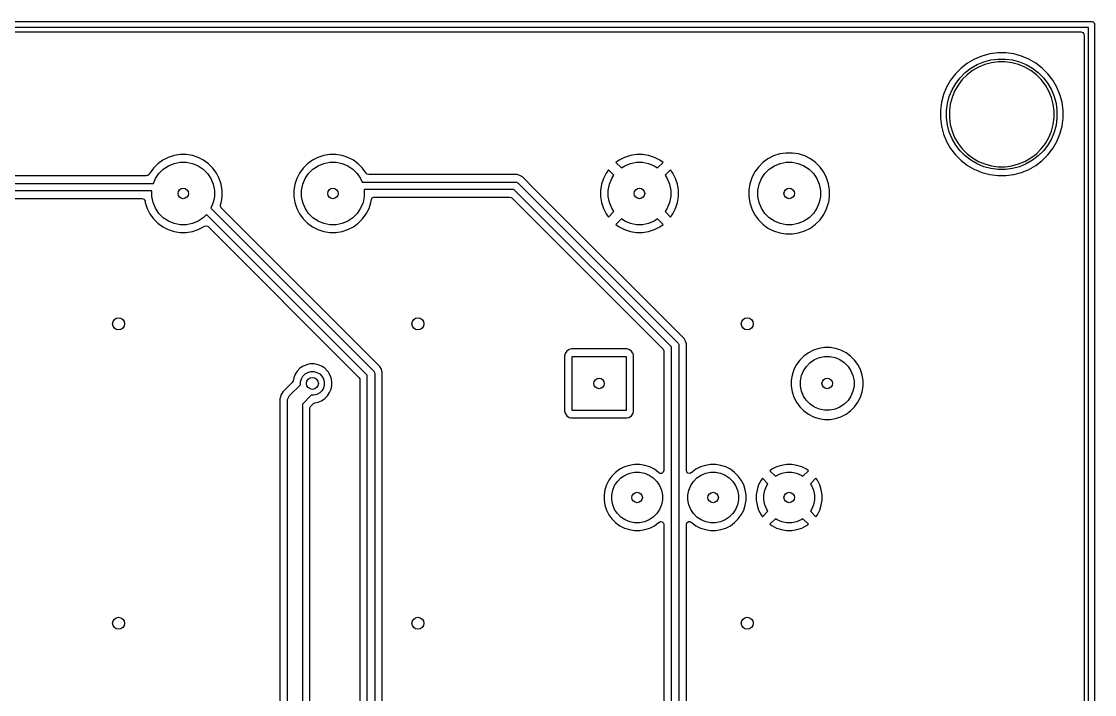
# Model space of a CAD drawing. Extents: x 0 to 130, y -140 to 0.
# Drawn here: x 94.26 to 130.1, y -22.38 to 0.1 of the extents above; entities that cross this region are included whole.
import ezdxf

# ---------------------------------------------------------------- set-up
doc = ezdxf.new("R2010")
doc.units = 0
doc.layers.add('BLACK', color=7, linetype='CONTINUOUS')

msp = doc.modelspace()

# ---------------------------------------------------------------- linework, layer by layer
at = {"layer": 'BLACK', "linetype": 'CONTINUOUS'}
for p, q in [((0, 0.1), (130, 0.1)), ((130, 0.1), (130.019509, 0.098079)), ((130.019509, 0.098079), (130.055557, 0.083147)), ((130.055557, 0.083147), (130.083147, 0.055557)), ((130.083147, 0.055557), (130.098079, 0.019509)), ((130.098079, 0.019509), (130.1, 0)), ((130.1, 0), (130.1, -140)), ((129.9, -0.1), (0.1, -0.1)), ((0.3495, -0.2505), (129.6505, -0.2505)), ((129.6505, -0.2505), (129.708691, -0.269407)), ((129.708691, -0.269407), (129.744655, -0.318907)), ((129.744655, -0.318907), (129.7495, -0.3495)), ((129.7495, -0.3495), (129.7495, -139.6505)), ((129.9, -139.9), (129.9, -0.1)), ((126.339468, -1.054155), (126.091148, -1.157012)), ((126.339481, -1.054151), (126.339468, -1.054155)), ((126.599111, -0.984583), (126.339481, -1.054151)), ((126.599116, -0.984583), (126.599111, -0.984583)), ((126.865601, -0.9495), (126.599116, -0.984583)), ((126.865603, -0.9495), (126.865601, -0.9495)), ((127.134397, -0.9495), (126.865603, -0.9495)), ((127.134398, -0.9495), (127.134397, -0.9495)), ((127.400886, -0.984583), (127.134398, -0.9495)), ((127.400888, -0.984583), (127.400886, -0.984583)), ((127.400891, -0.984584), (127.400888, -0.984583)), ((127.660526, -1.054153), (127.400891, -0.984584)), ((127.66053, -1.054154), (127.660526, -1.054153)), ((127.660531, -1.054155), (127.66053, -1.054154)), ((127.908851, -1.157012), (127.660531, -1.054155)), ((125.858355, -1.291415), (125.645113, -1.455041)), ((126.091148, -1.157012), (125.858355, -1.291415)), ((125.972195, -1.461781), (126.181766, -1.340785)), ((126.224334, -1.427105), (126.025666, -1.541806)), ((126.181766, -1.340785), (126.405337, -1.248179)), ((126.436274, -1.339317), (126.224334, -1.427105)), ((126.405337, -1.248179), (126.639083, -1.185547)), ((126.657859, -1.279943), (126.436274, -1.339317)), ((126.639083, -1.185547), (126.879004, -1.153961)), ((126.885299, -1.25), (126.657859, -1.279943)), ((126.879004, -1.153961), (127.120996, -1.153961)), ((127.114701, -1.25), (126.885299, -1.25)), ((127.342141, -1.279943), (127.114701, -1.25)), ((127.120996, -1.153961), (127.360917, -1.185547)), ((127.563726, -1.339317), (127.342141, -1.279943)), ((127.360917, -1.185547), (127.594663, -1.248179)), ((127.775666, -1.427105), (127.563726, -1.339317)), ((127.594663, -1.248179), (127.818234, -1.340785)), ((127.974334, -1.541806), (127.775666, -1.427105)), ((127.818234, -1.340785), (128.027805, -1.461781)), ((127.908855, -1.157014), (127.908851, -1.157012)), ((127.908859, -1.157016), (127.908855, -1.157014)), ((128.141641, -1.291413), (127.908859, -1.157016)), ((128.35489, -1.455044), (128.141641, -1.291413)), ((125.455041, -1.645113), (125.291415, -1.858355)), ((125.645113, -1.455041), (125.455041, -1.645113)), ((125.461781, -1.972195), (125.609096, -1.78021)), ((125.609096, -1.78021), (125.78021, -1.609096)), ((125.843669, -1.681457), (125.681457, -1.843669)), ((125.78021, -1.609096), (125.972195, -1.461781)), ((126.025666, -1.541806), (125.843669, -1.681457)), ((128.156331, -1.681457), (127.974334, -1.541806)), ((128.027805, -1.461781), (128.21979, -1.609096)), ((128.318543, -1.843669), (128.156331, -1.681457)), ((128.21979, -1.609096), (128.390904, -1.78021)), ((128.544956, -1.64511), (128.35489, -1.455044)), ((128.390904, -1.78021), (128.538219, -1.972195)), ((128.708587, -1.858359), (128.544956, -1.64511)), ((125.157012, -2.091148), (125.054155, -2.339468)), ((125.291415, -1.858355), (125.157012, -2.091148)), ((125.340785, -2.181766), (125.461781, -1.972195)), ((125.541806, -2.025666), (125.427105, -2.224334)), ((125.681457, -1.843669), (125.541806, -2.025666)), ((128.458194, -2.025666), (128.318543, -1.843669)), ((128.572895, -2.224334), (128.458194, -2.025666)), ((128.538219, -1.972195), (128.659215, -2.181766)), ((128.842984, -2.091141), (128.708587, -1.858359)), ((128.945847, -2.339474), (128.842984, -2.091141)), ((125.054151, -2.339481), (124.984583, -2.599111)), ((125.054155, -2.339468), (125.054151, -2.339481)), ((125.185547, -2.639083), (125.248179, -2.405337)), ((125.248179, -2.405337), (125.340785, -2.181766)), ((125.339317, -2.436274), (125.279943, -2.657859)), ((125.427105, -2.224334), (125.339317, -2.436274)), ((128.660683, -2.436274), (128.572895, -2.224334)), ((128.659215, -2.181766), (128.751821, -2.405337)), ((128.720057, -2.657859), (128.660683, -2.436274)), ((128.751821, -2.405337), (128.814453, -2.639083)), ((129.015416, -2.599109), (128.945847, -2.339474)), ((124.984583, -2.599116), (124.9495, -2.865601)), ((124.9495, -2.865601), (124.9495, -3.134398)), ((124.984583, -2.599111), (124.984583, -2.599116)), ((125.153961, -2.879004), (125.185547, -2.639083)), ((125.279943, -2.657859), (125.25, -2.885299)), ((128.75, -2.885299), (128.720057, -2.657859)), ((128.814453, -2.639083), (128.846039, -2.879004)), ((129.0505, -2.865603), (129.015416, -2.599109)), ((129.0505, -3.134397), (129.0505, -2.865603)), ((124.9495, -3.134398), (124.984583, -3.400883)), ((125.153961, -2.885299), (125.153961, -2.879004)), ((125.153961, -3.120996), (125.153961, -2.885299)), ((125.185547, -3.360917), (125.153961, -3.120996)), ((125.25, -2.885299), (125.25, -3.114701)), ((125.25, -3.114701), (125.279943, -3.342141)), ((128.720057, -3.342141), (128.75, -3.114701)), ((128.75, -3.114701), (128.75, -2.885299)), ((128.846039, -3.120996), (128.814453, -3.360917)), ((128.846039, -2.879004), (128.846039, -3.120996)), ((129.015416, -3.400891), (129.0505, -3.134397)), ((124.984583, -3.400883), (124.984583, -3.400888)), ((124.984583, -3.400888), (125.054151, -3.660518)), ((125.248179, -3.594663), (125.185547, -3.360917)), ((125.279943, -3.342141), (125.339317, -3.563726)), ((125.339317, -3.563726), (125.427105, -3.775666)), ((128.572895, -3.775666), (128.660683, -3.563726)), ((128.660683, -3.563726), (128.720057, -3.342141)), ((128.814453, -3.360917), (128.751821, -3.594663)), ((128.945847, -3.660526), (129.015416, -3.400891)), ((125.054151, -3.660518), (125.054155, -3.660531)), ((125.054155, -3.660531), (125.157012, -3.908851)), ((125.157012, -3.908851), (125.157014, -3.908855)), ((125.157014, -3.908855), (125.157016, -3.908859)), ((125.157016, -3.908859), (125.291413, -4.141641)), ((125.340785, -3.818234), (125.248179, -3.594663)), ((125.461781, -4.027805), (125.340785, -3.818234)), ((125.427105, -3.775666), (125.541806, -3.974334)), ((128.458194, -3.974334), (128.572895, -3.775666)), ((128.659215, -3.818234), (128.538219, -4.027805)), ((128.751821, -3.594663), (128.659215, -3.818234)), ((128.708587, -4.141641), (128.842984, -3.908859)), ((128.842984, -3.908859), (128.945847, -3.660526)), ((119.79371, -4.2935), (119.583761, -4.326752)), ((119.793713, -4.2935), (119.79371, -4.2935)), ((120.006287, -4.2935), (119.793713, -4.2935)), ((120.00629, -4.2935), (120.006287, -4.2935)), ((120.216238, -4.326752), (120.00629, -4.2935)), ((125.291413, -4.141641), (125.455044, -4.35489)), ((125.609096, -4.21979), (125.461781, -4.027805)), ((125.541806, -3.974334), (125.681457, -4.156331)), ((125.78021, -4.390904), (125.609096, -4.21979)), ((125.681457, -4.156331), (125.843669, -4.318543)), ((128.156331, -4.318543), (128.318543, -4.156331)), ((128.390904, -4.21979), (128.21979, -4.390904)), ((128.318543, -4.156331), (128.458194, -3.974334)), ((128.538219, -4.027805), (128.390904, -4.21979)), ((128.544956, -4.35489), (128.708587, -4.141641)), ((98.812786, -4.652029), (98.668029, -4.796786)), ((98.978386, -4.531714), (98.812786, -4.652029)), ((98.97839, -4.531712), (98.978386, -4.531714)), ((99.16078, -4.43878), (98.97839, -4.531712)), ((99.35547, -4.375521), (99.16078, -4.43878)), ((99.165033, -4.717983), (99.355201, -4.639213)), ((99.355201, -4.639213), (99.557082, -4.599056)), ((99.557645, -4.3435), (99.35547, -4.375521)), ((99.557082, -4.599056), (99.762918, -4.599056)), ((99.557648, -4.3435), (99.557645, -4.3435)), ((99.762352, -4.3435), (99.557648, -4.3435)), ((99.762355, -4.3435), (99.762352, -4.3435)), ((99.964529, -4.375521), (99.762355, -4.3435)), ((99.762918, -4.599056), (99.964799, -4.639213)), ((100.159219, -4.43878), (99.964529, -4.375521)), ((99.964799, -4.639213), (100.154967, -4.717983)), ((100.341609, -4.531712), (100.159219, -4.43878)), ((100.341613, -4.531714), (100.341609, -4.531712)), ((100.507213, -4.652029), (100.341613, -4.531714)), ((100.507215, -4.652031), (100.507213, -4.652029)), ((100.507219, -4.652034), (100.507215, -4.652031)), ((100.651966, -4.796781), (100.507219, -4.652034)), ((103.812786, -4.652029), (103.668029, -4.796786)), ((103.978386, -4.531714), (103.812786, -4.652029)), ((103.97839, -4.531712), (103.978386, -4.531714)), ((104.16078, -4.43878), (103.97839, -4.531712)), ((104.35547, -4.375521), (104.16078, -4.43878)), ((104.165033, -4.717983), (104.355201, -4.639213)), ((104.355201, -4.639213), (104.557082, -4.599056)), ((104.557645, -4.3435), (104.35547, -4.375521)), ((104.557082, -4.599056), (104.762918, -4.599056)), ((104.557648, -4.3435), (104.557645, -4.3435)), ((104.762352, -4.3435), (104.557648, -4.3435)), ((104.762355, -4.3435), (104.762352, -4.3435)), ((104.964529, -4.375521), (104.762355, -4.3435)), ((104.762918, -4.599056), (104.964799, -4.639213)), ((105.159219, -4.43878), (104.964529, -4.375521)), ((104.964799, -4.639213), (105.154967, -4.717983)), ((105.341609, -4.531712), (105.159219, -4.43878)), ((105.341613, -4.531714), (105.341609, -4.531712)), ((105.507213, -4.652029), (105.341613, -4.531714)), ((105.507215, -4.652031), (105.507213, -4.652029)), ((105.507219, -4.652034), (105.507215, -4.652031)), ((105.651966, -4.796781), (105.507219, -4.652034)), ((114.218652, -4.532139), (114.112645, -4.609156)), ((114.112645, -4.609156), (114.294996, -4.791507)), ((114.400972, -4.439243), (114.218652, -4.532139)), ((114.595587, -4.376008), (114.400972, -4.439243)), ((114.405033, -4.717983), (114.595201, -4.639213)), ((114.595201, -4.639213), (114.797082, -4.599056)), ((114.797685, -4.344), (114.595587, -4.376008)), ((114.797082, -4.599056), (115.002918, -4.599056)), ((115.002315, -4.344), (114.797685, -4.344)), ((115.204412, -4.376008), (115.002315, -4.344)), ((115.002918, -4.599056), (115.204799, -4.639213)), ((115.399027, -4.439243), (115.204412, -4.376008)), ((115.204799, -4.639213), (115.394967, -4.717983)), ((115.581346, -4.532138), (115.399027, -4.439243)), ((115.505002, -4.791506), (115.687352, -4.609157)), ((115.687352, -4.609157), (115.581346, -4.532138)), ((119.020213, -4.613891), (118.869891, -4.764213)), ((119.19218, -4.48895), (119.020213, -4.613891)), ((119.192184, -4.488948), (119.19218, -4.48895)), ((119.381587, -4.392443), (119.192184, -4.488948)), ((119.583761, -4.326752), (119.381587, -4.392443)), ((119.405033, -4.717983), (119.595201, -4.639213)), ((119.595201, -4.639213), (119.797082, -4.599056)), ((119.797082, -4.599056), (120.002918, -4.599056)), ((120.002918, -4.599056), (120.204799, -4.639213)), ((120.204799, -4.639213), (120.394967, -4.717983)), ((120.418412, -4.392443), (120.216238, -4.326752)), ((120.607815, -4.488948), (120.418412, -4.392443)), ((120.607819, -4.48895), (120.607815, -4.488948)), ((120.779786, -4.613891), (120.607819, -4.48895)), ((120.779788, -4.613893), (120.779786, -4.613891)), ((120.779792, -4.613896), (120.779788, -4.613893)), ((120.930104, -4.764208), (120.779792, -4.613896)), ((125.455044, -4.35489), (125.64511, -4.544956)), ((125.64511, -4.544956), (125.858359, -4.708587)), ((125.972195, -4.538219), (125.78021, -4.390904)), ((125.843669, -4.318543), (126.025666, -4.458194)), ((126.181766, -4.659215), (125.972195, -4.538219)), ((126.025666, -4.458194), (126.224334, -4.572895)), ((126.405337, -4.751821), (126.181766, -4.659215)), ((126.224334, -4.572895), (126.436274, -4.660683)), ((127.563726, -4.660683), (127.775666, -4.572895)), ((127.818234, -4.659215), (127.594663, -4.751821)), ((127.775666, -4.572895), (127.974334, -4.458194)), ((128.027805, -4.538219), (127.818234, -4.659215)), ((127.974334, -4.458194), (128.156331, -4.318543)), ((128.21979, -4.390904), (128.027805, -4.538219)), ((128.141641, -4.708587), (128.35489, -4.544956)), ((128.35489, -4.544956), (128.544956, -4.35489)), ((98.524857, -5.007245), (98.481593, -5.05051)), ((98.547706, -4.9624), (98.524857, -5.007245)), ((98.547714, -4.962386), (98.547706, -4.9624)), ((98.668029, -4.796786), (98.547714, -4.962386)), ((98.733983, -5.149033), (98.848339, -4.977887)), ((98.848339, -4.977887), (98.993887, -4.832339)), ((98.993887, -4.832339), (99.165033, -4.717983)), ((100.154967, -4.717983), (100.326113, -4.832339)), ((100.326113, -4.832339), (100.471661, -4.977887)), ((100.471661, -4.977887), (100.586017, -5.149033)), ((100.651968, -4.796784), (100.651966, -4.796781)), ((100.65197, -4.796786), (100.651968, -4.796784)), ((100.772285, -4.962386), (100.65197, -4.796786)), ((100.772287, -4.96239), (100.772285, -4.962386)), ((100.86522, -5.144781), (100.772287, -4.96239)), ((103.547712, -4.96239), (103.45478, -5.14478)), ((103.547714, -4.962386), (103.547712, -4.96239)), ((103.668029, -4.796786), (103.547714, -4.962386)), ((103.733983, -5.149033), (103.848339, -4.977887)), ((103.848339, -4.977887), (103.993887, -4.832339)), ((103.993887, -4.832339), (104.165033, -4.717983)), ((105.154967, -4.717983), (105.326113, -4.832339)), ((105.326113, -4.832339), (105.471661, -4.977887)), ((105.471661, -4.977887), (105.586017, -5.149033)), ((105.651968, -4.796784), (105.651966, -4.796781)), ((105.65197, -4.796786), (105.651968, -4.796784)), ((105.772287, -4.96239), (105.65197, -4.796786)), ((105.774318, -4.965704), (105.772287, -4.96239)), ((105.775286, -4.96511), (105.774318, -4.965704)), ((105.801314, -4.995593), (105.775286, -4.96511)), ((105.859505, -5.0145), (105.801314, -4.995593)), ((110.809435, -5.0145), (105.859505, -5.0145)), ((110.809436, -5.0145), (110.809435, -5.0145)), ((110.81285, -5.015415), (110.809436, -5.0145)), ((110.812853, -5.015415), (110.81285, -5.015415)), ((110.904937, -5.040089), (110.812853, -5.015415)), ((113.788139, -4.962652), (113.695243, -5.144972)), ((113.865156, -4.856645), (113.788139, -4.962652)), ((114.047507, -5.038996), (113.865156, -4.856645)), ((114.294996, -4.791507), (114.405033, -4.717983)), ((115.394967, -4.717983), (115.505002, -4.791506)), ((115.934841, -4.856645), (115.752491, -5.038994)), ((116.011861, -4.962653), (115.934841, -4.856645)), ((116.104756, -5.144972), (116.011861, -4.962653)), ((118.744948, -4.936184), (118.648443, -5.125587)), ((118.74495, -4.93618), (118.744948, -4.936184)), ((118.869891, -4.764213), (118.74495, -4.93618)), ((118.973983, -5.149033), (119.088339, -4.977887)), ((119.088339, -4.977887), (119.233887, -4.832339)), ((119.233887, -4.832339), (119.405033, -4.717983)), ((120.394967, -4.717983), (120.566113, -4.832339)), ((120.566113, -4.832339), (120.711661, -4.977887)), ((120.711661, -4.977887), (120.826017, -5.149033)), ((120.930106, -4.764211), (120.930104, -4.764208)), ((120.930108, -4.764213), (120.930106, -4.764211)), ((121.055049, -4.93618), (120.930108, -4.764213)), ((121.055051, -4.936184), (121.055049, -4.93618)), ((121.151557, -5.125588), (121.055051, -4.936184)), ((125.858359, -4.708587), (126.091141, -4.842984)), ((126.091141, -4.842984), (126.091147, -4.842986)), ((126.091147, -4.842986), (126.091148, -4.842987)), ((126.091148, -4.842987), (126.131713, -4.859789)), ((126.131713, -4.859789), (126.339474, -4.945847)), ((126.339474, -4.945847), (126.599109, -5.015416)), ((126.639083, -4.814453), (126.405337, -4.751821)), ((126.436274, -4.660683), (126.657859, -4.720057)), ((126.599109, -5.015416), (126.865603, -5.0505)), ((126.879004, -4.846039), (126.639083, -4.814453)), ((126.657859, -4.720057), (126.885299, -4.75)), ((127.120996, -4.846039), (126.879004, -4.846039)), ((126.885299, -4.75), (127.114701, -4.75)), ((127.114701, -4.75), (127.342141, -4.720057)), ((127.360917, -4.814453), (127.120996, -4.846039)), ((127.134397, -5.0505), (127.400891, -5.015416)), ((127.342141, -4.720057), (127.563726, -4.660683)), ((127.594663, -4.751821), (127.360917, -4.814453)), ((127.400891, -5.015416), (127.660526, -4.945847)), ((127.660526, -4.945847), (127.908859, -4.842984)), ((127.908859, -4.842984), (128.141641, -4.708587)), ((26.6312, -5.3118), (98.666563, -5.3118)), ((98.436648, -5.0613), (26.680636, -5.0613)), ((98.481593, -5.05051), (98.436648, -5.0613)), ((98.666563, -5.3118), (98.733983, -5.149033)), ((100.586017, -5.149033), (100.664787, -5.339201)), ((100.664787, -5.339201), (100.704944, -5.541082)), ((100.928477, -5.339466), (100.86522, -5.144781)), ((100.928478, -5.33947), (100.928477, -5.339466)), ((100.9605, -5.541644), (100.928478, -5.33947)), ((103.391521, -5.33947), (103.3595, -5.541644)), ((103.45478, -5.14478), (103.391521, -5.33947)), ((103.615056, -5.541082), (103.655213, -5.339201)), ((103.655213, -5.339201), (103.733983, -5.149033)), ((105.586017, -5.149033), (105.634052, -5.265)), ((105.634052, -5.265), (110.76, -5.265)), ((110.76, -5.265), (110.784386, -5.267402)), ((110.784386, -5.267402), (110.784387, -5.267402)), ((110.784387, -5.267402), (110.797584, -5.272868)), ((110.797584, -5.272868), (110.829446, -5.286066)), ((110.829446, -5.286066), (110.829451, -5.286071)), ((110.829451, -5.286071), (110.848388, -5.301612)), ((110.848388, -5.301612), (116.178388, -10.631611)), ((110.904941, -5.040091), (110.904937, -5.040089)), ((110.990563, -5.089525), (110.904941, -5.040091)), ((110.990563, -5.089526), (110.990563, -5.089525)), ((111.442721, -5.541684), (110.990563, -5.089526)), ((113.632008, -5.339587), (113.6, -5.541684)), ((113.695243, -5.144972), (113.632008, -5.339587)), ((113.855056, -5.541082), (113.895213, -5.339201)), ((113.895213, -5.339201), (113.973983, -5.149033)), ((113.973983, -5.149033), (114.047507, -5.038996)), ((115.752491, -5.038994), (115.826017, -5.149033)), ((115.826017, -5.149033), (115.904787, -5.339201)), ((115.904787, -5.339201), (115.944944, -5.541082)), ((116.167991, -5.339587), (116.104756, -5.144972)), ((116.19937, -5.537709), (116.167991, -5.339587)), ((118.582752, -5.327761), (118.5495, -5.537709)), ((118.648443, -5.125587), (118.582752, -5.327761)), ((118.855056, -5.541082), (118.895213, -5.339201)), ((118.895213, -5.339201), (118.973983, -5.149033)), ((120.826017, -5.149033), (120.904787, -5.339201)), ((120.904787, -5.339201), (120.944944, -5.541082)), ((121.217246, -5.327757), (121.151557, -5.125588)), ((121.217247, -5.327761), (121.217246, -5.327757)), ((121.2505, -5.537709), (121.217247, -5.327761)), ((126.865603, -5.0505), (126.865604, -5.0505)), ((126.865604, -5.0505), (127.134396, -5.0505)), ((127.134396, -5.0505), (127.134397, -5.0505)), ((98.615056, -5.5618), (26.682977, -5.5618)), ((98.615056, -5.746918), (98.615056, -5.5618)), ((100.704944, -5.541082), (100.704944, -5.746918)), ((100.9605, -5.746355), (100.9605, -5.541644)), ((103.3595, -5.541644), (103.3595, -5.746355)), ((103.615056, -5.746918), (103.615056, -5.541082)), ((110.708224, -5.515), (105.699756, -5.515)), ((105.699756, -5.515), (105.704944, -5.541082)), ((105.704944, -5.541082), (105.704944, -5.746918)), ((115.965, -10.771776), (110.708224, -5.515)), ((116.320562, -10.419525), (111.442721, -5.541684)), ((113.6, -5.541684), (113.6, -5.746315)), ((113.855056, -5.746918), (113.855056, -5.541082)), ((115.944944, -5.541082), (115.944944, -5.746918)), ((116.199998, -5.541674), (116.19937, -5.537709)), ((116.2, -5.541695), (116.199998, -5.541674)), ((116.2, -5.746315), (116.2, -5.541695)), ((118.5495, -5.537709), (118.5495, -5.75029)), ((118.855056, -5.746918), (118.855056, -5.541082)), ((120.944944, -5.541082), (120.944944, -5.746918)), ((121.2505, -5.75029), (121.2505, -5.537709)), ((26.827745, -5.8123), (98.285391, -5.8123)), ((98.285391, -5.8123), (98.343582, -5.831207)), ((98.343582, -5.831207), (98.379546, -5.880707)), ((98.379546, -5.880707), (98.383172, -5.895812)), ((98.383172, -5.895812), (98.391522, -5.948527)), ((98.391522, -5.948527), (98.391523, -5.948534)), ((98.391523, -5.948534), (98.400309, -5.975574)), ((98.400309, -5.975574), (98.45478, -6.143219)), ((98.655213, -5.948799), (98.615056, -5.746918)), ((98.733983, -6.138967), (98.655213, -5.948799)), ((100.664787, -5.948799), (100.586017, -6.138967)), ((100.704944, -5.746918), (100.664787, -5.948799)), ((100.899722, -6.071945), (100.903348, -6.02587)), ((100.927499, -6.126462), (100.899722, -6.071945)), ((100.903348, -6.02587), (100.928477, -5.948534)), ((100.928477, -5.948534), (100.93444, -5.910885)), ((100.93444, -5.910885), (100.9605, -5.746355)), ((103.3595, -5.746355), (103.391521, -5.948529)), ((103.391521, -5.948529), (103.45478, -6.143219)), ((103.655213, -5.948799), (103.615056, -5.746918)), ((103.733983, -6.138967), (103.655213, -5.948799)), ((105.664787, -5.948799), (105.586017, -6.138967)), ((105.704944, -5.746918), (105.664787, -5.948799)), ((105.86522, -6.143219), (105.928477, -5.948534)), ((105.928477, -5.948534), (105.928478, -5.948527)), ((105.928478, -5.948527), (105.94424, -5.849013)), ((105.94424, -5.849013), (105.972017, -5.794496)), ((105.972017, -5.794496), (106.026534, -5.766719)), ((106.026534, -5.766719), (106.042021, -5.7655)), ((106.042021, -5.7655), (110.563455, -5.7655)), ((110.563455, -5.7655), (110.621646, -5.784407)), ((110.621646, -5.784407), (110.633459, -5.794496)), ((110.633459, -5.794496), (115.685504, -10.846541)), ((113.6, -5.746315), (113.632008, -5.948412)), ((113.632008, -5.948412), (113.695243, -6.143027)), ((113.895213, -5.948799), (113.855056, -5.746918)), ((113.973983, -6.138967), (113.895213, -5.948799)), ((115.904787, -5.948799), (115.826017, -6.138967)), ((115.944944, -5.746918), (115.904787, -5.948799)), ((116.104756, -6.143027), (116.167991, -5.948412)), ((116.167991, -5.948412), (116.2, -5.746315)), ((118.5495, -5.75029), (118.582752, -5.960238)), ((118.582752, -5.960238), (118.648443, -6.162412)), ((118.895213, -5.948799), (118.855056, -5.746918)), ((118.973983, -6.138967), (118.895213, -5.948799)), ((120.904787, -5.948799), (120.826017, -6.138967)), ((120.944944, -5.746918), (120.904787, -5.948799)), ((121.151557, -6.162412), (121.217246, -5.960243)), ((121.217246, -5.960243), (121.219101, -5.94853)), ((121.219101, -5.94853), (121.2505, -5.75029)), ((98.45478, -6.143219), (98.547712, -6.325609)), ((98.547712, -6.325609), (98.547714, -6.325613)), ((98.547714, -6.325613), (98.668029, -6.491213)), ((98.848339, -6.310113), (98.733983, -6.138967)), ((98.993887, -6.455661), (98.848339, -6.310113)), ((100.437499, -6.344275), (100.326113, -6.455661)), ((105.805, -11.711776), (100.437499, -6.344275)), ((100.586017, -6.138967), (100.585907, -6.139131)), ((100.585907, -6.139131), (106.018388, -11.571612)), ((105.866364, -11.065327), (100.927499, -6.126462)), ((103.45478, -6.143219), (103.547712, -6.325609)), ((103.547712, -6.325609), (103.547714, -6.325613)), ((103.547714, -6.325613), (103.668029, -6.491213)), ((103.848339, -6.310113), (103.733983, -6.138967)), ((103.993887, -6.455661), (103.848339, -6.310113)), ((105.471661, -6.310113), (105.326113, -6.455661)), ((105.586017, -6.138967), (105.471661, -6.310113)), ((105.651966, -6.491219), (105.772287, -6.32561)), ((105.772287, -6.32561), (105.86522, -6.143219)), ((113.695243, -6.143027), (113.788138, -6.325346)), ((113.788138, -6.325346), (113.865157, -6.431352)), ((113.865157, -6.431352), (114.047506, -6.249002)), ((114.047506, -6.249002), (113.973983, -6.138967)), ((115.826017, -6.138967), (115.752492, -6.249004)), ((115.752492, -6.249004), (115.934841, -6.431353)), ((115.934841, -6.431353), (115.934842, -6.431353)), ((115.934842, -6.431353), (116.011856, -6.325354)), ((116.011856, -6.325354), (116.01186, -6.325348)), ((116.01186, -6.325348), (116.104756, -6.143027)), ((118.648443, -6.162412), (118.744948, -6.351815)), ((118.744948, -6.351815), (118.74495, -6.351819)), ((118.74495, -6.351819), (118.869891, -6.523786)), ((119.088339, -6.310113), (118.973983, -6.138967)), ((119.233887, -6.455661), (119.088339, -6.310113)), ((120.711661, -6.310113), (120.566113, -6.455661)), ((120.826017, -6.138967), (120.711661, -6.310113)), ((120.930104, -6.523792), (121.055051, -6.351816)), ((121.055051, -6.351816), (121.151557, -6.162412)), ((98.668029, -6.491213), (98.668031, -6.491215)), ((98.668031, -6.491215), (98.668034, -6.491219)), ((98.668034, -6.491219), (98.812781, -6.635966)), ((98.812781, -6.635966), (98.812784, -6.635968)), ((98.812784, -6.635968), (98.812786, -6.63597)), ((98.812786, -6.63597), (98.978386, -6.756285)), ((98.978386, -6.756285), (98.97839, -6.756287)), ((98.97839, -6.756287), (99.160781, -6.84922)), ((99.165033, -6.570017), (98.993887, -6.455661)), ((99.355201, -6.648787), (99.165033, -6.570017)), ((99.557082, -6.688944), (99.355201, -6.648787)), ((99.762918, -6.688944), (99.557082, -6.688944)), ((99.964799, -6.648787), (99.762918, -6.688944)), ((100.154967, -6.570017), (99.964799, -6.648787)), ((100.326113, -6.455661), (100.154967, -6.570017)), ((100.159219, -6.84922), (100.34161, -6.756287)), ((100.34161, -6.756287), (100.362191, -6.741333)), ((100.362191, -6.741333), (100.420377, -6.722426)), ((100.420377, -6.722426), (100.478569, -6.741331)), ((100.478569, -6.741331), (100.490385, -6.751422)), ((100.490385, -6.751422), (105.525504, -11.786541)), ((103.668029, -6.491213), (103.668031, -6.491215)), ((103.668031, -6.491215), (103.668034, -6.491219)), ((103.668034, -6.491219), (103.812781, -6.635966)), ((103.812781, -6.635966), (103.812784, -6.635968)), ((103.812784, -6.635968), (103.812786, -6.63597)), ((103.812786, -6.63597), (103.978386, -6.756285)), ((103.978386, -6.756285), (103.97839, -6.756287)), ((103.97839, -6.756287), (104.160781, -6.84922)), ((104.165033, -6.570017), (103.993887, -6.455661)), ((104.355201, -6.648787), (104.165033, -6.570017)), ((104.557082, -6.688944), (104.355201, -6.648787)), ((104.762918, -6.688944), (104.557082, -6.688944)), ((104.964799, -6.648787), (104.762918, -6.688944)), ((105.154967, -6.570017), (104.964799, -6.648787)), ((105.326113, -6.455661), (105.154967, -6.570017)), ((105.159219, -6.84922), (105.34161, -6.756287)), ((105.34161, -6.756287), (105.342197, -6.755861)), ((105.342197, -6.755861), (105.448206, -6.678841)), ((105.448206, -6.678841), (105.507219, -6.635966)), ((105.507219, -6.635966), (105.651966, -6.491219)), ((114.294994, -6.496491), (114.112645, -6.678841)), ((114.112645, -6.678841), (114.218653, -6.755861)), ((114.218653, -6.755861), (114.400972, -6.848756)), ((114.405033, -6.570017), (114.294994, -6.496491)), ((114.595201, -6.648787), (114.405033, -6.570017)), ((114.797082, -6.688944), (114.595201, -6.648787)), ((115.002918, -6.688944), (114.797082, -6.688944)), ((115.204799, -6.648787), (115.002918, -6.688944)), ((115.394967, -6.570017), (115.204799, -6.648787)), ((115.505004, -6.496492), (115.394967, -6.570017)), ((115.399027, -6.848756), (115.581348, -6.75586)), ((115.687353, -6.678841), (115.505004, -6.496492)), ((115.581348, -6.75586), (115.581354, -6.755856)), ((115.581354, -6.755856), (115.687353, -6.678842)), ((115.687353, -6.678842), (115.687353, -6.678841)), ((118.869891, -6.523786), (118.869893, -6.523788)), ((118.869893, -6.523788), (118.869896, -6.523792)), ((118.869896, -6.523792), (119.020208, -6.674104)), ((119.020208, -6.674104), (119.020211, -6.674106)), ((119.020211, -6.674106), (119.020213, -6.674108)), ((119.020213, -6.674108), (119.19218, -6.799049)), ((119.19218, -6.799049), (119.192184, -6.799051)), ((119.192184, -6.799051), (119.381588, -6.895557)), ((119.405033, -6.570017), (119.233887, -6.455661)), ((119.595201, -6.648787), (119.405033, -6.570017)), ((119.797082, -6.688944), (119.595201, -6.648787)), ((120.002918, -6.688944), (119.797082, -6.688944)), ((120.204799, -6.648787), (120.002918, -6.688944)), ((120.394967, -6.570017), (120.204799, -6.648787)), ((120.566113, -6.455661), (120.394967, -6.570017)), ((120.418412, -6.895557), (120.607816, -6.799051)), ((120.607816, -6.799051), (120.779792, -6.674104)), ((120.779792, -6.674104), (120.930104, -6.523792)), ((99.160781, -6.84922), (99.355466, -6.912477)), ((99.355466, -6.912477), (99.355467, -6.912477)), ((99.355467, -6.912477), (99.35547, -6.912478)), ((99.35547, -6.912478), (99.557645, -6.9445)), ((99.557645, -6.9445), (99.557648, -6.9445)), ((99.557648, -6.9445), (99.762355, -6.9445)), ((99.762355, -6.9445), (99.964529, -6.912478)), ((99.964529, -6.912478), (99.96453, -6.912477)), ((99.96453, -6.912477), (99.964534, -6.912477)), ((99.964534, -6.912477), (100.159219, -6.84922)), ((104.160781, -6.84922), (104.355466, -6.912477)), ((104.355466, -6.912477), (104.355467, -6.912477)), ((104.355467, -6.912477), (104.35547, -6.912478)), ((104.35547, -6.912478), (104.557645, -6.9445)), ((104.557645, -6.9445), (104.557648, -6.9445)), ((104.557648, -6.9445), (104.762355, -6.9445)), ((104.762355, -6.9445), (104.964529, -6.912478)), ((104.964529, -6.912478), (104.96453, -6.912477)), ((104.96453, -6.912477), (104.964534, -6.912477)), ((104.964534, -6.912477), (105.159219, -6.84922)), ((114.400972, -6.848756), (114.595587, -6.911991)), ((114.595587, -6.911991), (114.797685, -6.944)), ((114.797685, -6.944), (115.002315, -6.944)), ((115.002315, -6.944), (115.204412, -6.911991)), ((115.204412, -6.911991), (115.399027, -6.848756)), ((119.381588, -6.895557), (119.583757, -6.961246)), ((119.583757, -6.961246), (119.583758, -6.961246)), ((119.583758, -6.961246), (119.583761, -6.961247)), ((119.583761, -6.961247), (119.79371, -6.9945)), ((119.79371, -6.9945), (119.793713, -6.9945)), ((119.793713, -6.9945), (120.00629, -6.9945)), ((120.00629, -6.9945), (120.216238, -6.961247)), ((120.216238, -6.961247), (120.216239, -6.961246)), ((120.216239, -6.961246), (120.216243, -6.961246)), ((120.216243, -6.961246), (120.418412, -6.895557)), ((116.178388, -10.631611), (116.193933, -10.650553)), ((116.193933, -10.650553), (116.193934, -10.650554)), ((116.193934, -10.650554), (116.202223, -10.670566)), ((116.202223, -10.670566), (116.209257, -10.687549)), ((116.209257, -10.687549), (116.212598, -10.695614)), ((116.212598, -10.695614), (116.215, -10.72)), ((116.215, -10.72), (116.215, -42.47)), ((116.390475, -10.489438), (116.320562, -10.419524)), ((116.320562, -10.419524), (116.320562, -10.419525)), ((116.439908, -10.575057), (116.390475, -10.489438)), ((116.439908, -10.575059), (116.439908, -10.575057)), ((116.43991, -10.575062), (116.439908, -10.575059)), ((116.4655, -10.670565), (116.43991, -10.575062)), ((116.4655, -10.670566), (116.4655, -10.670565)), ((116.4655, -11.895515), (116.4655, -10.670566)), ((106.160562, -11.359525), (105.866364, -11.065327)), ((112.399501, -11.065315), (112.3995, -11.065327)), ((112.3995, -11.065327), (112.3995, -12.914672)), ((112.414033, -10.992263), (112.399501, -11.065315)), ((112.414035, -10.992257), (112.414033, -10.992263)), ((112.469397, -10.9094), (112.414035, -10.992257)), ((112.4694, -10.909397), (112.469397, -10.9094)), ((112.552257, -10.854035), (112.4694, -10.909397)), ((112.552263, -10.854033), (112.552257, -10.854035)), ((112.625315, -10.839501), (112.552263, -10.854033)), ((112.625325, -10.8395), (112.625315, -10.839501)), ((112.625326, -10.8395), (112.625325, -10.8395)), ((114.474674, -10.8395), (112.625326, -10.8395)), ((112.65, -12.89), (112.65, -11.09)), ((112.65, -11.09), (114.45, -11.09)), ((114.45, -11.09), (114.45, -12.89)), ((114.474684, -10.839501), (114.474674, -10.8395)), ((114.547736, -10.854033), (114.474684, -10.839501)), ((114.547737, -10.854033), (114.547736, -10.854033)), ((114.54774, -10.854034), (114.547737, -10.854033)), ((114.547742, -10.854035), (114.54774, -10.854034)), ((114.630599, -10.909397), (114.547742, -10.854035)), ((114.630602, -10.9094), (114.630599, -10.909397)), ((114.666576, -10.96324), (114.630602, -10.9094)), ((114.685966, -10.99226), (114.666576, -10.96324)), ((114.7005, -11.065326), (114.685966, -10.99226)), ((114.7005, -12.914674), (114.7005, -11.065326)), ((115.685504, -10.846541), (115.713281, -10.901058)), ((115.713281, -10.901058), (115.7145, -10.916545)), ((115.7145, -10.916545), (115.7145, -14.899151)), ((115.965, -42.418223), (115.965, -10.771776)), ((120.387928, -11.074309), (120.254309, -11.207928)), ((120.540803, -10.963238), (120.387928, -11.074309)), ((120.709167, -10.877453), (120.540803, -10.963238)), ((120.888886, -10.819058), (120.709167, -10.877453)), ((121.075516, -10.7895), (120.888886, -10.819058)), ((120.908744, -11.128754), (121.081785, -11.094334)), ((121.075519, -10.7895), (121.075516, -10.7895)), ((121.264481, -10.7895), (121.075519, -10.7895)), ((121.081785, -11.094334), (121.258215, -11.094334)), ((121.258215, -11.094334), (121.431256, -11.128754)), ((121.264484, -10.7895), (121.264481, -10.7895)), ((121.451113, -10.819058), (121.264484, -10.7895)), ((121.630832, -10.877453), (121.451113, -10.819058)), ((121.799196, -10.963238), (121.630832, -10.877453)), ((121.799198, -10.963239), (121.799196, -10.963238)), ((121.799199, -10.96324), (121.799198, -10.963239)), ((121.952073, -11.07431), (121.799199, -10.96324)), ((122.08569, -11.207927), (121.952073, -11.07431)), ((103.666066, -11.413538), (103.559531, -11.484724)), ((103.666074, -11.413534), (103.666066, -11.413538)), ((103.784452, -11.3645), (103.666074, -11.413534)), ((103.784455, -11.364499), (103.784452, -11.3645)), ((103.784456, -11.364499), (103.784455, -11.364499)), ((103.847293, -11.351999), (103.784456, -11.364499)), ((103.91013, -11.3395), (103.847293, -11.351999)), ((103.910131, -11.3395), (103.91013, -11.3395)), ((104.038269, -11.3395), (103.910131, -11.3395)), ((104.163944, -11.364499), (104.038269, -11.3395)), ((104.163945, -11.364499), (104.163944, -11.364499)), ((104.163947, -11.3645), (104.163945, -11.364499)), ((104.282325, -11.413534), (104.163947, -11.3645)), ((104.282333, -11.413538), (104.282325, -11.413534)), ((104.339146, -11.4515), (104.282333, -11.413538)), ((104.388869, -11.484724), (104.339146, -11.4515)), ((106.230475, -11.429438), (106.160562, -11.359524)), ((106.160562, -11.359524), (106.160562, -11.359525)), ((106.27991, -11.515061), (106.230475, -11.429438)), ((120.143238, -11.360803), (120.057453, -11.529167)), ((120.254309, -11.207928), (120.143238, -11.360803)), ((120.376271, -11.565743), (120.474291, -11.419046)), ((120.474291, -11.419046), (120.599046, -11.294291)), ((120.599046, -11.294291), (120.745743, -11.196271)), ((120.745743, -11.196271), (120.908744, -11.128754)), ((121.431256, -11.128754), (121.594257, -11.196271)), ((121.594257, -11.196271), (121.740954, -11.294291)), ((121.740954, -11.294291), (121.865709, -11.419046)), ((121.865709, -11.419046), (121.963729, -11.565743)), ((122.19676, -11.360801), (122.08569, -11.207927)), ((122.282547, -11.529168), (122.19676, -11.360801)), ((103.348696, -11.800266), (103.32788, -11.904909)), ((103.3487, -11.800252), (103.348696, -11.800266)), ((103.397734, -11.681874), (103.3487, -11.800252)), ((103.397738, -11.681866), (103.397734, -11.681874)), ((103.468924, -11.575331), (103.397738, -11.681866)), ((103.468927, -11.575327), (103.468924, -11.575331)), ((103.559527, -11.484727), (103.468927, -11.575327)), ((103.559531, -11.484724), (103.559527, -11.484727)), ((103.604648, -11.836927), (103.656859, -11.746495)), ((103.656859, -11.746495), (103.730695, -11.672659)), ((103.730695, -11.672659), (103.821127, -11.620448)), ((103.821127, -11.620448), (103.92199, -11.593422)), ((103.92199, -11.593422), (104.02641, -11.593422)), ((104.02641, -11.593422), (104.127273, -11.620448)), ((104.127273, -11.620448), (104.217705, -11.672659)), ((104.217705, -11.672659), (104.291541, -11.746495)), ((104.291541, -11.746495), (104.343752, -11.836927)), ((104.479476, -11.575331), (104.388869, -11.484724)), ((104.507233, -11.616873), (104.479476, -11.575331)), ((104.550661, -11.681866), (104.507233, -11.616873)), ((104.550663, -11.68187), (104.550661, -11.681866)), ((104.550665, -11.681873), (104.550663, -11.68187)), ((104.599701, -11.800256), (104.550665, -11.681873)), ((104.6247, -11.925931), (104.599701, -11.800256)), ((105.525504, -11.786541), (105.553281, -11.841058)), ((105.805, -58.98), (105.805, -11.711776)), ((106.018388, -11.571612), (106.033928, -11.590548)), ((106.033928, -11.590548), (106.033934, -11.590554)), ((106.033934, -11.590554), (106.052598, -11.635614)), ((106.052598, -11.635614), (106.055, -11.66)), ((106.055, -11.66), (106.055, -58.928223)), ((106.27991, -11.515062), (106.27991, -11.515061)), ((106.27991, -11.515063), (106.27991, -11.515062)), ((106.294684, -11.570201), (106.27991, -11.515063)), ((106.297577, -11.580997), (106.294684, -11.570201)), ((106.3055, -11.610564), (106.297577, -11.580997)), ((106.3055, -42.839151), (106.3055, -11.610564)), ((119.999058, -11.708886), (119.9695, -11.895515)), ((120.057453, -11.529167), (119.999058, -11.708886)), ((120.274334, -11.901785), (120.308754, -11.728744)), ((120.308754, -11.728744), (120.376271, -11.565743)), ((121.963729, -11.565743), (122.031246, -11.728744)), ((122.031246, -11.728744), (122.065666, -11.901785)), ((122.34094, -11.708882), (122.282547, -11.529168)), ((122.340941, -11.708886), (122.34094, -11.708882)), ((122.3705, -11.895515), (122.340941, -11.708886)), ((103.082686, -12.173699), (102.9895, -12.266885)), ((103.300787, -11.955597), (103.082686, -12.173699)), ((103.213223, -12.397423), (103.577622, -12.033024)), ((103.32788, -11.904909), (103.300787, -11.955597)), ((103.577622, -11.93779), (103.604648, -11.836927)), ((103.577622, -12.033024), (103.577622, -11.93779)), ((104.343752, -12.143073), (104.291541, -12.233505)), ((104.343752, -11.836927), (104.370778, -11.93779)), ((104.370778, -12.04221), (104.343752, -12.143073)), ((104.370778, -11.93779), (104.370778, -12.04221)), ((104.550665, -12.298127), (104.599701, -12.179744)), ((104.599701, -12.179744), (104.6247, -12.054069)), ((104.6247, -12.054069), (104.6247, -11.925931)), ((105.553281, -11.841058), (105.5545, -11.856545)), ((105.5545, -11.856545), (105.5545, -42.839151)), ((116.4655, -14.899151), (116.4655, -11.895515)), ((119.9695, -11.895515), (119.9695, -12.084484)), ((119.9695, -12.084484), (119.999058, -12.271113)), ((120.274334, -12.078215), (120.274334, -11.901785)), ((120.308754, -12.251256), (120.274334, -12.078215)), ((122.065666, -12.078215), (122.031246, -12.251256)), ((122.065666, -11.901785), (122.065666, -12.078215)), ((122.34161, -12.266886), (122.3705, -12.084484)), ((122.3705, -12.084484), (122.3705, -11.895515)), ((102.904539, -12.452178), (102.8895, -12.508308)), ((102.8895, -12.508308), (102.8895, -40.824108)), ((102.923609, -12.381009), (102.904539, -12.452178)), ((102.989496, -12.26689), (102.923609, -12.381009)), ((102.9895, -12.266885), (102.989496, -12.26689)), ((103.14, -12.5742), (103.144804, -12.525427)), ((103.144804, -12.525427), (103.182133, -12.435307)), ((103.182133, -12.435307), (103.182137, -12.435302)), ((103.182137, -12.435302), (103.213223, -12.397423)), ((103.931175, -12.386578), (103.64, -12.677753)), ((104.02641, -12.386578), (103.931175, -12.386578)), ((104.127273, -12.359552), (104.02641, -12.386578)), ((104.217705, -12.307341), (104.127273, -12.359552)), ((104.291541, -12.233505), (104.217705, -12.307341)), ((104.282327, -12.566465), (104.388869, -12.495276)), ((104.388869, -12.495276), (104.479476, -12.404669)), ((104.479476, -12.404669), (104.550665, -12.298127)), ((119.999058, -12.271113), (120.057453, -12.450832)), ((120.057453, -12.450832), (120.141355, -12.615501)), ((120.376271, -12.414257), (120.308754, -12.251256)), ((120.474291, -12.560954), (120.376271, -12.414257)), ((121.963729, -12.414257), (121.865709, -12.560954)), ((122.031246, -12.251256), (121.963729, -12.414257)), ((122.19676, -12.619199), (122.282547, -12.450832)), ((122.282547, -12.450832), (122.34094, -12.271118)), ((122.34094, -12.271118), (122.34161, -12.266886)), ((103.14, -40.89), (103.14, -12.5742)), ((103.64, -12.677753), (103.64, -40.786446)), ((103.8905, -12.822522), (103.892968, -12.814924)), ((103.8905, -40.641678), (103.8905, -12.822522)), ((103.891719, -12.807036), (103.902242, -12.786382)), ((103.892968, -12.814924), (103.891719, -12.807036)), ((103.902242, -12.786382), (103.909407, -12.764331)), ((103.909407, -12.764331), (103.919496, -12.752519)), ((103.919496, -12.752519), (104.008601, -12.663413)), ((104.008601, -12.663413), (104.059289, -12.636318)), ((104.059289, -12.636318), (104.163944, -12.615501)), ((104.163944, -12.615501), (104.282327, -12.566465)), ((114.45, -12.89), (112.65, -12.89)), ((120.141355, -12.615501), (120.14324, -12.619199)), ((120.14324, -12.619199), (120.25431, -12.772073)), ((120.25431, -12.772073), (120.387927, -12.90569)), ((120.599046, -12.685709), (120.474291, -12.560954)), ((120.745743, -12.783729), (120.599046, -12.685709)), ((120.908744, -12.851246), (120.745743, -12.783729)), ((121.081785, -12.885666), (120.908744, -12.851246)), ((121.258215, -12.885666), (121.081785, -12.885666)), ((121.431256, -12.851246), (121.258215, -12.885666)), ((121.594257, -12.783729), (121.431256, -12.851246)), ((121.740954, -12.685709), (121.594257, -12.783729)), ((121.865709, -12.560954), (121.740954, -12.685709)), ((121.952073, -12.90569), (122.08569, -12.772073)), ((122.08569, -12.772073), (122.19676, -12.619199)), ((112.3995, -12.914672), (112.399501, -12.914684)), ((112.399501, -12.914684), (112.414033, -12.987736)), ((112.414033, -12.987736), (112.414035, -12.987742)), ((112.414035, -12.987742), (112.469397, -13.070599)), ((112.469397, -13.070599), (112.4694, -13.070602)), ((112.4694, -13.070602), (112.517209, -13.102546)), ((112.517209, -13.102546), (112.55226, -13.125966)), ((112.55226, -13.125966), (112.607808, -13.137015)), ((112.607808, -13.137015), (112.625315, -13.140498)), ((112.625315, -13.140498), (112.62532, -13.140498)), ((112.62532, -13.140498), (112.625326, -13.1405)), ((112.625326, -13.1405), (112.625327, -13.1405)), ((112.625327, -13.1405), (114.474673, -13.1405)), ((114.474673, -13.1405), (114.474674, -13.1405)), ((114.474674, -13.1405), (114.54774, -13.125966)), ((114.54774, -13.125966), (114.630601, -13.070601)), ((114.630601, -13.070601), (114.685966, -12.98774)), ((114.685966, -12.98774), (114.7005, -12.914674)), ((120.387927, -12.90569), (120.540801, -13.01676)), ((120.540801, -13.01676), (120.709168, -13.102547)), ((120.709168, -13.102547), (120.888882, -13.16094)), ((120.888882, -13.16094), (120.888883, -13.16094)), ((120.888883, -13.16094), (120.888886, -13.160941)), ((120.888886, -13.160941), (121.075516, -13.1905)), ((121.075516, -13.1905), (121.075519, -13.1905)), ((121.075519, -13.1905), (121.264484, -13.1905)), ((121.264484, -13.1905), (121.451113, -13.160941)), ((121.451113, -13.160941), (121.451114, -13.16094)), ((121.451114, -13.16094), (121.451118, -13.16094)), ((121.451118, -13.16094), (121.630832, -13.102547)), ((121.630832, -13.102547), (121.799199, -13.01676)), ((121.799199, -13.01676), (121.952073, -12.90569)), ((114.103073, -14.960585), (113.980585, -15.083073)), ((114.243214, -14.858766), (114.103073, -14.960585)), ((114.397558, -14.780125), (114.243214, -14.858766)), ((114.280766, -15.142941), (114.419313, -15.050367)), ((114.397561, -14.780123), (114.397558, -14.780125)), ((114.562293, -14.726598), (114.397561, -14.780123)), ((114.419313, -15.050367), (114.573258, -14.986601)), ((114.562297, -14.726597), (114.562293, -14.726598)), ((114.733386, -14.6995), (114.562297, -14.726597)), ((114.573258, -14.986601), (114.736685, -14.954093)), ((114.733389, -14.6995), (114.733386, -14.6995)), ((114.906611, -14.6995), (114.733389, -14.6995)), ((114.736685, -14.954093), (114.903315, -14.954093)), ((114.903315, -14.954093), (115.066742, -14.986601)), ((114.906614, -14.6995), (114.906611, -14.6995)), ((115.077702, -14.726597), (114.906614, -14.6995)), ((115.066742, -14.986601), (115.220687, -15.050367)), ((115.077706, -14.726598), (115.077702, -14.726597)), ((115.242438, -14.780123), (115.077706, -14.726598)), ((115.220687, -15.050367), (115.359234, -15.142941)), ((115.242441, -14.780125), (115.242438, -14.780123)), ((115.396785, -14.858766), (115.242441, -14.780125)), ((115.396787, -14.858767), (115.396785, -14.858766)), ((115.396788, -14.858768), (115.396787, -14.858767)), ((115.536928, -14.960586), (115.396788, -14.858768)), ((115.545498, -14.969156), (115.536928, -14.960586)), ((115.584907, -14.993306), (115.545498, -14.969156)), ((115.646093, -14.993306), (115.584907, -14.993306)), ((115.695593, -14.957342), (115.646093, -14.993306)), ((115.7145, -14.899151), (115.695593, -14.957342)), ((116.47629, -14.944096), (116.4655, -14.899151)), ((116.519555, -14.987361), (116.47629, -14.944096)), ((116.579987, -14.996932), (116.519555, -14.987361)), ((116.634501, -14.969156), (116.579987, -14.996932)), ((116.643072, -14.960586), (116.634501, -14.969156)), ((116.665768, -14.944096), (116.643072, -14.960586)), ((116.783214, -14.858766), (116.665768, -14.944096)), ((116.937558, -14.780125), (116.783214, -14.858766)), ((116.820766, -15.142941), (116.959313, -15.050367)), ((116.937561, -14.780123), (116.937558, -14.780125)), ((117.102293, -14.726598), (116.937561, -14.780123)), ((116.959313, -15.050367), (117.113258, -14.986601)), ((117.102297, -14.726597), (117.102293, -14.726598)), ((117.273386, -14.6995), (117.102297, -14.726597)), ((117.113258, -14.986601), (117.276685, -14.954093)), ((117.273389, -14.6995), (117.273386, -14.6995)), ((117.446611, -14.6995), (117.273389, -14.6995)), ((117.276685, -14.954093), (117.443315, -14.954093)), ((117.443315, -14.954093), (117.606742, -14.986601)), ((117.446614, -14.6995), (117.446611, -14.6995)), ((117.617702, -14.726597), (117.446614, -14.6995)), ((117.606742, -14.986601), (117.760687, -15.050367)), ((117.617706, -14.726598), (117.617702, -14.726597)), ((117.782438, -14.780123), (117.617706, -14.726598)), ((117.760687, -15.050367), (117.899234, -15.142941)), ((117.782441, -14.780125), (117.782438, -14.780123)), ((117.936785, -14.858766), (117.782441, -14.780125)), ((117.936787, -14.858767), (117.936785, -14.858766)), ((117.936788, -14.858768), (117.936787, -14.858767)), ((118.076928, -14.960586), (117.936788, -14.858768)), ((118.199414, -15.083072), (118.076928, -14.960586)), ((119.323473, -14.859196), (119.255829, -14.908341)), ((119.255829, -14.908341), (119.438493, -15.091005)), ((119.477751, -14.780588), (119.323473, -14.859196)), ((119.438493, -15.091005), (119.499313, -15.050367)), ((119.64242, -14.727084), (119.477751, -14.780588)), ((119.499313, -15.050367), (119.653258, -14.986601)), ((119.813425, -14.7), (119.64242, -14.727084)), ((119.653258, -14.986601), (119.816685, -14.954093)), ((119.986575, -14.7), (119.813425, -14.7)), ((119.816685, -14.954093), (119.983315, -14.954093)), ((119.983315, -14.954093), (120.146742, -14.986601)), ((120.157579, -14.727084), (119.986575, -14.7)), ((120.146742, -14.986601), (120.300687, -15.050367)), ((120.322248, -14.780588), (120.157579, -14.727084)), ((120.300687, -15.050367), (120.361505, -15.091004)), ((120.476523, -14.859195), (120.322248, -14.780588)), ((120.361505, -15.091004), (120.544169, -14.908341)), ((120.544169, -14.908341), (120.476523, -14.859195)), ((113.800123, -15.377561), (113.746598, -15.542293)), ((113.800125, -15.377558), (113.800123, -15.377561)), ((113.878766, -15.223214), (113.800125, -15.377558)), ((113.980585, -15.083073), (113.878766, -15.223214)), ((114.006601, -15.553258), (114.070367, -15.399313)), ((114.070367, -15.399313), (114.162941, -15.260766)), ((114.162941, -15.260766), (114.280766, -15.142941)), ((115.359234, -15.142941), (115.477059, -15.260766)), ((115.477059, -15.260766), (115.569633, -15.399313)), ((115.569633, -15.399313), (115.633399, -15.553258)), ((116.546601, -15.553258), (116.610367, -15.399313)), ((116.610367, -15.399313), (116.702941, -15.260766)), ((116.702941, -15.260766), (116.820766, -15.142941)), ((117.899234, -15.142941), (118.017059, -15.260766)), ((118.017059, -15.260766), (118.109633, -15.399313)), ((118.109633, -15.399313), (118.173399, -15.553258)), ((118.301232, -15.223212), (118.199414, -15.083072)), ((118.379873, -15.377555), (118.301232, -15.223212)), ((118.379873, -15.377557), (118.379873, -15.377555)), ((118.379874, -15.377558), (118.379873, -15.377557)), ((118.379876, -15.377561), (118.379874, -15.377558)), ((118.433401, -15.542293), (118.379876, -15.377561)), ((118.880588, -15.377751), (118.827084, -15.54242)), ((118.959196, -15.223473), (118.880588, -15.377751)), ((119.00834, -15.155829), (118.959196, -15.223473)), ((119.191005, -15.338493), (119.00834, -15.155829)), ((119.086601, -15.553258), (119.150367, -15.399313)), ((119.150367, -15.399313), (119.191005, -15.338493)), ((120.791657, -15.155829), (120.608993, -15.338491)), ((120.608993, -15.338491), (120.649633, -15.399313)), ((120.649633, -15.399313), (120.713399, -15.553258)), ((120.840801, -15.223471), (120.791657, -15.155829)), ((120.840804, -15.223475), (120.840801, -15.223471)), ((120.919411, -15.377751), (120.840804, -15.223475)), ((120.972915, -15.54242), (120.919411, -15.377751)), ((113.746597, -15.542297), (113.7195, -15.713385)), ((113.7195, -15.713385), (113.7195, -15.886614)), ((113.746598, -15.542293), (113.746597, -15.542297)), ((113.974093, -15.716685), (114.006601, -15.553258)), ((113.974093, -15.883315), (113.974093, -15.716685)), ((115.633399, -15.553258), (115.665907, -15.716685)), ((115.665907, -15.716685), (115.665907, -15.883315)), ((116.514093, -15.716685), (116.546601, -15.553258)), ((116.514093, -15.883315), (116.514093, -15.716685)), ((118.173399, -15.553258), (118.205907, -15.716685)), ((118.205907, -15.716685), (118.205907, -15.883315)), ((118.433402, -15.542297), (118.433401, -15.542293)), ((118.4605, -15.713385), (118.433402, -15.542297)), ((118.4605, -15.713424), (118.4605, -15.713385)), ((118.4605, -15.886614), (118.4605, -15.713424)), ((118.827084, -15.54242), (118.8, -15.713424)), ((118.8, -15.713424), (118.8, -15.886575)), ((119.054093, -15.716685), (119.086601, -15.553258)), ((119.054093, -15.883315), (119.054093, -15.716685)), ((120.713399, -15.553258), (120.745907, -15.716685)), ((120.745907, -15.716685), (120.745907, -15.883315)), ((121, -15.713424), (120.972915, -15.54242)), ((121, -15.886575), (121, -15.713424)), ((113.7195, -15.886614), (113.746597, -16.057702)), ((113.746597, -16.057702), (113.746598, -16.057706)), ((113.746598, -16.057706), (113.800123, -16.222438)), ((114.006601, -16.046742), (113.974093, -15.883315)), ((114.070367, -16.200687), (114.006601, -16.046742)), ((115.633399, -16.046742), (115.569633, -16.200687)), ((115.665907, -15.883315), (115.633399, -16.046742)), ((116.546601, -16.046742), (116.514093, -15.883315)), ((116.610367, -16.200687), (116.546601, -16.046742)), ((118.173399, -16.046742), (118.109633, -16.200687)), ((118.205907, -15.883315), (118.173399, -16.046742)), ((118.379876, -16.222438), (118.433401, -16.057706)), ((118.433401, -16.057706), (118.433402, -16.057702)), ((118.433402, -16.057702), (118.4605, -15.886614)), ((118.8, -15.886575), (118.827084, -16.057579)), ((118.827084, -16.057579), (118.880588, -16.222248)), ((119.086601, -16.046742), (119.054093, -15.883315)), ((119.150367, -16.200687), (119.086601, -16.046742)), ((120.713399, -16.046742), (120.649633, -16.200687)), ((120.745907, -15.883315), (120.713399, -16.046742)), ((120.919411, -16.222248), (120.972915, -16.057579)), ((120.972915, -16.057579), (121, -15.886575)), ((113.800123, -16.222438), (113.800125, -16.222441)), ((113.800125, -16.222441), (113.800126, -16.222444)), ((113.800126, -16.222444), (113.800127, -16.222445)), ((113.800127, -16.222445), (113.878768, -16.376788)), ((113.878768, -16.376788), (113.980586, -16.516928)), ((114.162941, -16.339234), (114.070367, -16.200687)), ((114.280766, -16.457059), (114.162941, -16.339234)), ((114.419313, -16.549633), (114.280766, -16.457059)), ((115.359234, -16.457059), (115.220687, -16.549633)), ((115.477059, -16.339234), (115.359234, -16.457059)), ((115.569633, -16.200687), (115.477059, -16.339234)), ((116.702941, -16.339234), (116.610367, -16.200687)), ((116.820766, -16.457059), (116.702941, -16.339234)), ((116.959313, -16.549633), (116.820766, -16.457059)), ((117.899234, -16.457059), (117.760687, -16.549633)), ((118.017059, -16.339234), (117.899234, -16.457059)), ((118.109633, -16.200687), (118.017059, -16.339234)), ((118.199414, -16.516928), (118.301232, -16.376788)), ((118.301232, -16.376788), (118.379873, -16.222445)), ((118.379873, -16.222445), (118.379874, -16.22244)), ((118.379874, -16.22244), (118.379876, -16.222438)), ((118.880588, -16.222248), (118.959195, -16.376523)), ((118.959195, -16.376523), (119.008341, -16.444169)), ((119.008341, -16.444169), (119.191004, -16.261505)), ((119.191004, -16.261505), (119.150367, -16.200687)), ((120.649633, -16.200687), (120.608994, -16.261506)), ((120.608994, -16.261506), (120.791657, -16.444169)), ((120.791657, -16.444169), (120.840805, -16.376522)), ((120.840805, -16.376522), (120.919411, -16.222248)), ((113.980586, -16.516928), (114.103072, -16.639414)), ((114.103072, -16.639414), (114.243212, -16.741232)), ((114.243212, -16.741232), (114.397555, -16.819873)), ((114.397555, -16.819873), (114.397557, -16.819873)), ((114.397557, -16.819873), (114.397558, -16.819874)), ((114.397558, -16.819874), (114.397561, -16.819876)), ((114.397561, -16.819876), (114.562293, -16.873401)), ((114.573258, -16.613399), (114.419313, -16.549633)), ((114.736685, -16.645907), (114.573258, -16.613399)), ((114.903315, -16.645907), (114.736685, -16.645907)), ((115.066742, -16.613399), (114.903315, -16.645907)), ((115.220687, -16.549633), (115.066742, -16.613399)), ((115.077706, -16.873401), (115.242438, -16.819876)), ((115.242438, -16.819876), (115.24244, -16.819874)), ((115.24244, -16.819874), (115.242445, -16.819873)), ((115.242445, -16.819873), (115.396788, -16.741232)), ((115.396788, -16.741232), (115.536928, -16.639414)), ((115.536928, -16.639414), (115.545498, -16.630843)), ((115.545498, -16.630843), (115.600013, -16.603068)), ((115.600013, -16.603068), (115.660445, -16.612639)), ((115.660445, -16.612639), (115.70371, -16.655904)), ((115.70371, -16.655904), (115.7145, -16.700849)), ((115.7145, -16.700849), (115.7145, -42.273455)), ((116.4655, -16.700849), (116.484407, -16.642658)), ((116.4655, -42.519435), (116.4655, -16.700849)), ((116.484407, -16.642658), (116.533907, -16.606694)), ((116.533907, -16.606694), (116.595093, -16.606694)), ((116.595093, -16.606694), (116.634501, -16.630843)), ((116.634501, -16.630843), (116.643072, -16.639414)), ((116.643072, -16.639414), (116.783212, -16.741232)), ((116.783212, -16.741232), (116.937555, -16.819873)), ((116.937555, -16.819873), (116.937557, -16.819873)), ((116.937557, -16.819873), (116.937558, -16.819874)), ((116.937558, -16.819874), (116.937561, -16.819876)), ((116.937561, -16.819876), (117.102293, -16.873401)), ((117.113258, -16.613399), (116.959313, -16.549633)), ((117.276685, -16.645907), (117.113258, -16.613399)), ((117.443315, -16.645907), (117.276685, -16.645907)), ((117.606742, -16.613399), (117.443315, -16.645907)), ((117.760687, -16.549633), (117.606742, -16.613399)), ((117.617706, -16.873401), (117.782438, -16.819876)), ((117.782438, -16.819876), (117.78244, -16.819874)), ((117.78244, -16.819874), (117.782445, -16.819873)), ((117.782445, -16.819873), (117.936788, -16.741232)), ((117.936788, -16.741232), (118.076928, -16.639414)), ((118.076928, -16.639414), (118.199414, -16.516928)), ((119.438491, -16.508993), (119.255829, -16.691657)), ((119.255829, -16.691657), (119.323471, -16.740801)), ((119.323471, -16.740801), (119.323475, -16.740804)), ((119.323475, -16.740804), (119.477751, -16.819411)), ((119.499313, -16.549633), (119.438491, -16.508993)), ((119.477751, -16.819411), (119.64242, -16.872915)), ((119.653258, -16.613399), (119.499313, -16.549633)), ((119.816685, -16.645907), (119.653258, -16.613399)), ((119.983315, -16.645907), (119.816685, -16.645907)), ((120.146742, -16.613399), (119.983315, -16.645907)), ((120.300687, -16.549633), (120.146742, -16.613399)), ((120.157579, -16.872915), (120.322248, -16.819411)), ((120.361506, -16.508994), (120.300687, -16.549633)), ((120.322248, -16.819411), (120.476522, -16.740805)), ((120.544169, -16.691657), (120.361506, -16.508994)), ((120.476522, -16.740805), (120.544169, -16.691657)), ((114.562293, -16.873401), (114.562297, -16.873402)), ((114.562297, -16.873402), (114.733386, -16.9005)), ((114.733386, -16.9005), (114.733389, -16.9005)), ((114.733389, -16.9005), (114.906614, -16.9005)), ((114.906614, -16.9005), (115.077702, -16.873402)), ((115.077702, -16.873402), (115.077706, -16.873401)), ((117.102293, -16.873401), (117.102297, -16.873402)), ((117.102297, -16.873402), (117.273386, -16.9005)), ((117.273386, -16.9005), (117.273389, -16.9005)), ((117.273389, -16.9005), (117.446614, -16.9005)), ((117.446614, -16.9005), (117.617702, -16.873402)), ((117.617702, -16.873402), (117.617706, -16.873401)), ((119.64242, -16.872915), (119.813425, -16.9)), ((119.813425, -16.9), (119.986575, -16.9)), ((119.986575, -16.9), (120.157579, -16.872915))]:
    msp.add_line(p, q, dxfattribs=at)
at = {"layer": 'BLACK'}
for centre, radius in [((99.66, -5.644), 0.175), ((99.66, -5.644), 0.175), ((104.66, -5.644), 0.175), ((104.66, -5.644), 0.175), ((114.9, -5.644), 0.175), ((114.9, -5.644), 0.175), ((119.9, -5.644), 0.175), ((119.9, -5.644), 0.175), ((97.5, -10), 0.2), ((107.5, -10), 0.2), ((118.5, -10), 0.2), ((103.9742, -11.99), 0.2), ((113.55, -11.99), 0.175), ((113.55, -11.99), 0.175), ((121.17, -11.99), 0.175), ((121.17, -11.99), 0.175), ((114.82, -15.8), 0.175), ((114.82, -15.8), 0.175), ((117.36, -15.8), 0.175), ((117.36, -15.8), 0.175), ((119.9, -15.8), 0.175), ((119.9, -15.8), 0.175), ((97.5, -20), 0.2), ((107.5, -20), 0.2), ((118.5, -20), 0.2)]:
    msp.add_circle(centre, radius, dxfattribs=at)
at = {"layer": 'WHITE'}
for centre in [(99.66, -5.644), (104.66, -5.644), (114.9, -5.644), (119.9, -5.644), (113.55, -11.99), (121.17, -11.99), (114.82, -15.8), (117.36, -15.8), (119.9, -15.8)]:
    msp.add_circle(centre, 0.175, dxfattribs=at)

doc.saveas('drawing.dxf')
